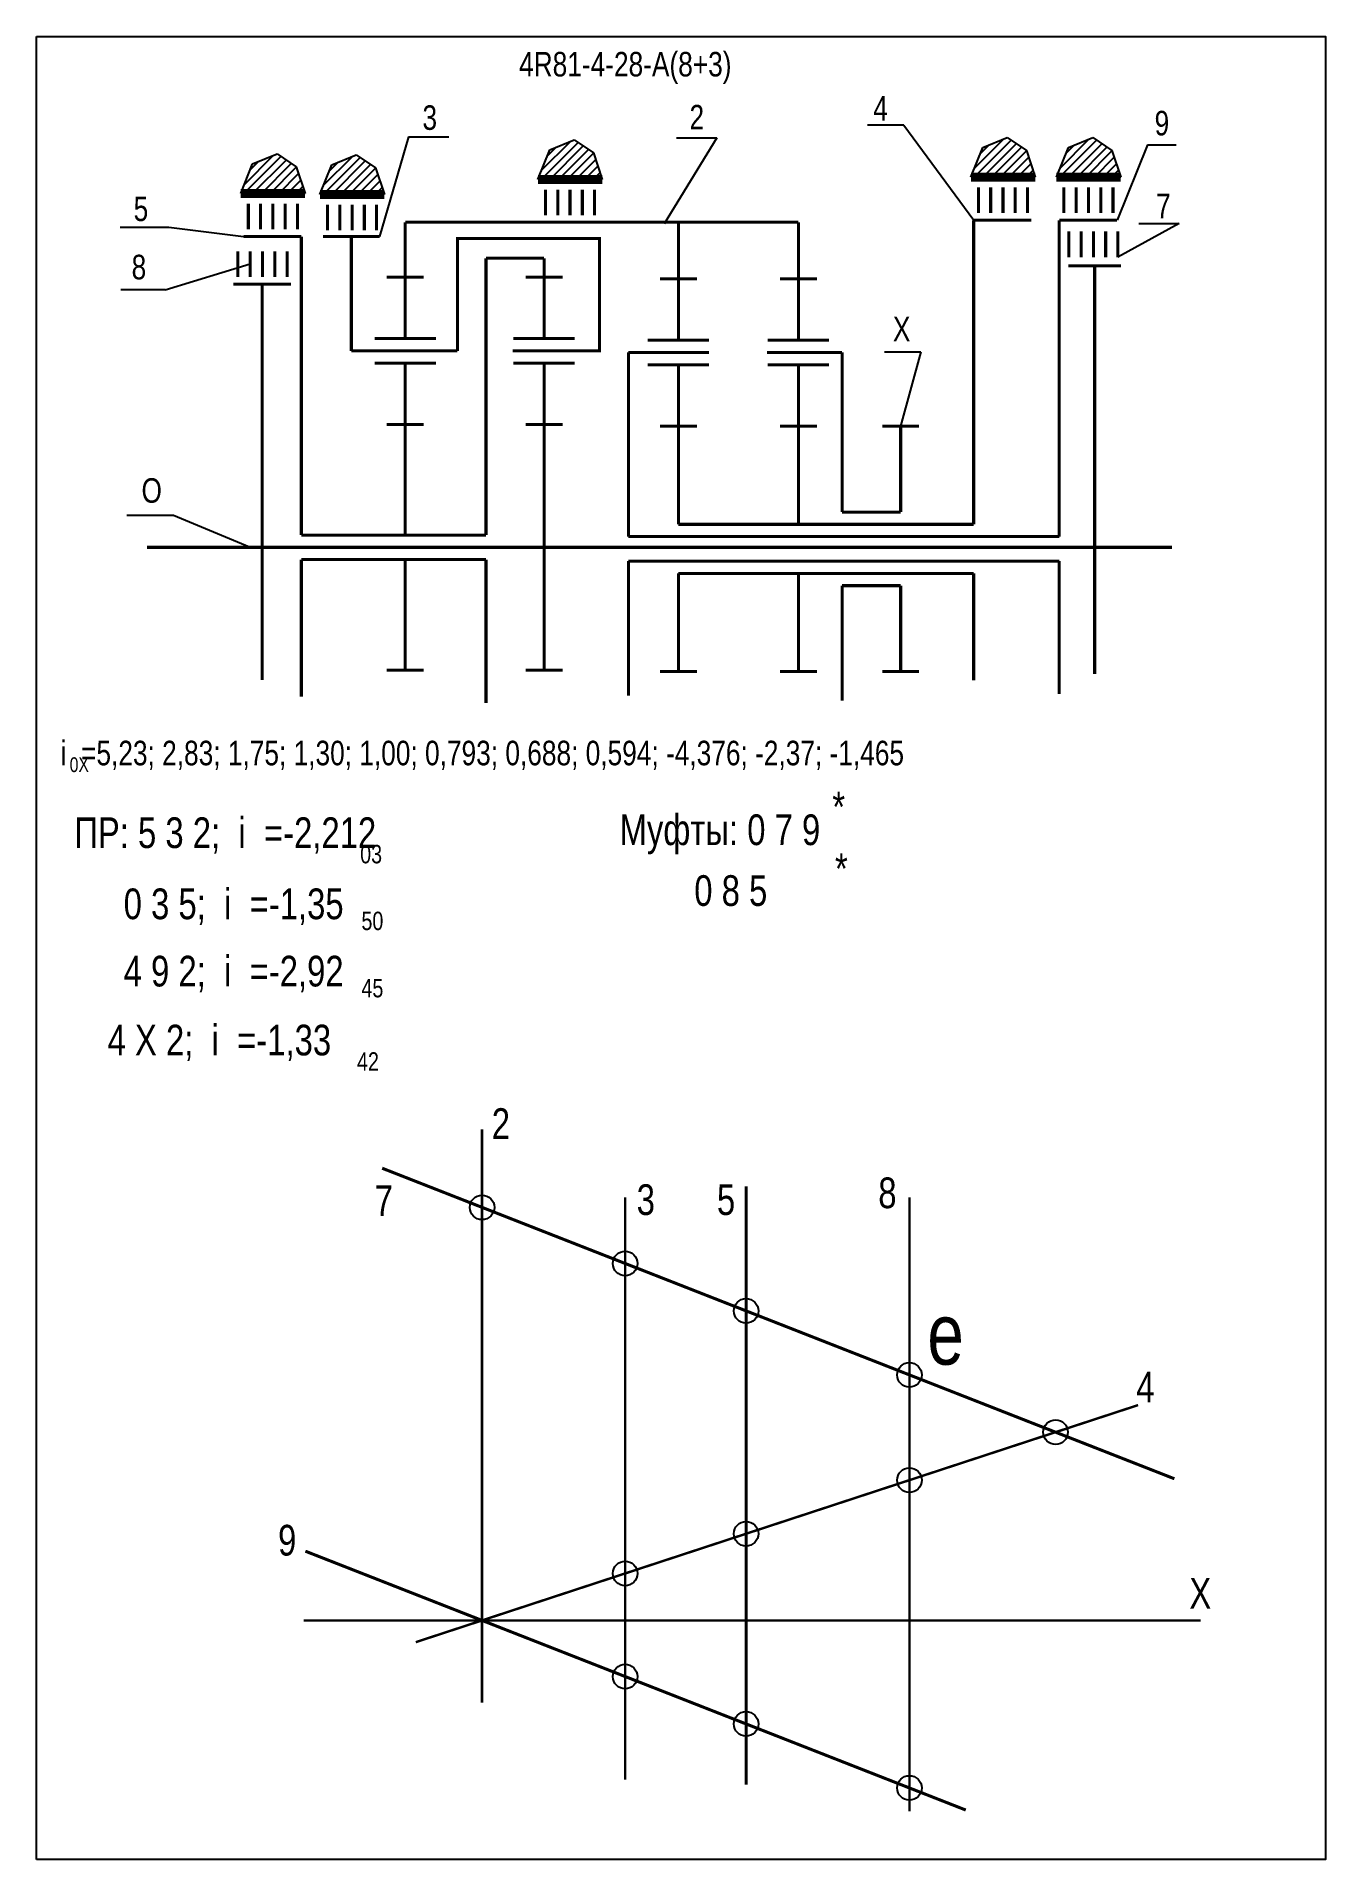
# Model space of a CAD drawing. Extents: x -352 to -142, y 153 to 450.
import ezdxf

# ---------------------------------------------------------------- set-up
doc = ezdxf.new("R2010")
doc.units = 0
doc.header["$LTSCALE"] = 15
doc.layers.get('0').update_dxf_attribs({"linetype": 'CONTINUOUS'})
doc.layers.add('DIM', color=92, linetype='CONTINUOUS')
doc.layers.add('MAIN', color=5, linetype='CONTINUOUS')
doc.styles.add('AMK', font='amk.shx', dxfattribs={"width": 0.8})

msp = doc.modelspace()

# ---------------------------------------------------------------- hatches: boundary and pattern name
at = {"layer": 'DIM'}
h = msp.add_hatch(dxfattribs=at)
h.set_pattern_fill('_USER', color=0, angle=45, style=0, pattern_type=0)
h.set_pattern_definition([(45, (-66.9171, -1.4102), (-0.7071068, 0.7071068), [])])
h.paths.add_polyline_path([(-317.21, 429.11), (-319.16, 424.29), (-308.66, 424.29), (-310.11, 428.61), (-313.22, 430.73)])
h = msp.add_hatch(dxfattribs=at)
h.set_pattern_fill('_USER', color=0, angle=45, style=0, pattern_type=0)
h.set_pattern_definition([(45, (-18.5048, 0.8762), (-0.7071068, 0.7071068), [])])
h.paths.add_polyline_path([(-268.8, 431.39), (-270.74, 426.57), (-260.25, 426.57), (-261.7, 430.9), (-264.81, 433.01)])
h = msp.add_hatch(dxfattribs=at)
h.set_pattern_fill('_USER', color=0, angle=45, style=0, pattern_type=0)
h.set_pattern_definition([(45, (52.0252, 1.2485), (-0.7071068, 0.7071068), [])])
h.paths.add_polyline_path([(-198.27, 431.77), (-200.21, 426.95), (-189.72, 426.95), (-191.17, 431.27), (-194.28, 433.39)])
h = msp.add_hatch(dxfattribs=at)
h.set_pattern_fill('_USER', color=0, angle=45, style=0, pattern_type=0)
h.set_pattern_definition([(45, (65.9614, 1.2485), (-0.7071068, 0.7071068), [])])
h.paths.add_polyline_path([(-184.33, 431.77), (-186.28, 426.95), (-175.78, 426.95), (-177.23, 431.27), (-180.35, 433.39)])
h = msp.add_hatch(dxfattribs=at)
h.set_pattern_fill('_USER', color=0, angle=45, style=0, pattern_type=0)
h.set_pattern_definition([(45, (-54.0175, -1.5655), (-0.7071068, 0.7071068), [])])
h.paths.add_polyline_path([(-304.31, 428.95), (-306.26, 424.13), (-295.76, 424.13), (-297.21, 428.46), (-300.33, 430.57)])

# ---------------------------------------------------------------- linework, layer by layer
at = {"const_width": 0.4}
for points in [[(-279.84, 271.84), (-279.84, 178.43)], [(-256.53, 260.74), (-256.53, 165.87)], [(-210.22, 260.74), (-210.22, 160.71)], [(-290.64, 188.28), (-172.97, 226.9)]]:
    msp.add_lwpolyline(points, dxfattribs=at)
at = {"layer": 'DIM', "color": 0}
for p, q in [((-211.12, 435.44), (-217.04, 435.44)), ((-211.12, 435.44), (-199.75, 419.93)), ((-317.21, 429.11), (-313.22, 430.73)), ((-313.22, 430.73), (-310.11, 428.61)), ((-291.8, 433.51), (-296.53, 417.28)), ((-291.8, 433.51), (-285.23, 433.51)), ((-270.74, 426.57), (-268.8, 431.39)), ((-268.8, 431.39), (-264.81, 433.01)), ((-264.81, 433.01), (-261.7, 430.9)), ((-261.7, 430.9), (-260.25, 426.57)), ((-241.57, 433.34), (-250.2, 419.35)), ((-248.14, 433.34), (-241.57, 433.34)), ((-200.21, 426.95), (-198.27, 431.77)), ((-198.27, 431.77), (-194.28, 433.39)), ((-194.28, 433.39), (-191.17, 431.27)), ((-191.17, 431.27), (-189.72, 426.95)), ((-186.28, 426.95), (-184.33, 431.77)), ((-184.33, 431.77), (-180.35, 433.39)), ((-180.35, 433.39), (-177.23, 431.27)), ((-177.23, 431.27), (-175.78, 426.95)), ((-171.45, 432.23), (-176.4, 419.93)), ((-171.45, 432.23), (-166.74, 432.23)), ((-319.16, 424.29), (-317.21, 429.11)), ((-310.11, 428.61), (-308.66, 424.29)), ((-306.26, 424.13), (-304.31, 428.95)), ((-304.31, 428.95), (-300.33, 430.57)), ((-300.33, 430.57), (-297.21, 428.46)), ((-297.21, 428.46), (-295.76, 424.13)), ((-269.49, 426.39), (-262.58, 426.39)), ((-198.96, 426.76), (-192.05, 426.76)), ((-185.03, 426.76), (-178.11, 426.76)), ((-338.82, 418.82), (-330.87, 418.82)), ((-330.87, 418.82), (-318.69, 417.27)), ((-166.29, 419.37), (-176.25, 413.91)), ((-172.86, 419.37), (-166.29, 419.37)), ((-331.45, 408.61), (-317.61, 412.8)), ((-331.45, 408.61), (-338.71, 408.61)), ((-214.29, 398.48), (-208.38, 398.48)), ((-208.38, 398.48), (-211.65, 386.39)), ((-330.12, 371.82), (-337.72, 371.82)), ((-317.72, 366.64), (-330.12, 371.82))]:
    msp.add_line(p, q, dxfattribs=at)
for points, const_width in [([(-292.36, 419.6), (-228.3, 419.6)], 0.5), ([(-199.75, 419.93), (-199.75, 370.39)], 0.5), ([(-185.81, 419.93), (-185.81, 368.39)], 0.5), ([(-309.28, 417.27), (-309.28, 368.64)], 0.5), ([(-305.75, 417.28), (-296.53, 417.28)], 0.5), ([(-301.14, 417.28), (-301.02, 417.28)], 0.5), ([(-301.14, 417.28), (-301.14, 398.64)], 0.5), ([(-264.8, 398.64), (-260.71, 398.64), (-260.71, 416.97), (-283.85, 416.97), (-283.85, 398.64)], 0.5), ([(-279.2, 413.73), (-279.2, 368.64)], 0.5), ([(-269.73, 413.73), (-279.2, 413.73)], 0.5), ([(-184.32, 412.49), (-175.76, 412.49)], 0.5), ([(-180.04, 412.49), (-180.04, 345.98)], 0.5), ([(-315.67, 345.03), (-315.67, 409.51)], 0.5), ([(-255.99, 398.39), (-255.99, 368.39)], 0.5), ([(-221.18, 398.39), (-221.18, 372.39)], 0.5), ([(-309.28, 368.64), (-279.2, 368.64)], 0.5), ([(-255.99, 368.39), (-185.81, 368.39)], 0.5), ([(-247.85, 370.39), (-199.75, 370.39)], 0.5), ([(-334.44, 366.64), (-269.73, 366.64)], 0.5), ([(-284.94, 366.64), (-167.42, 366.64)], 0.5), ([(-309.28, 364.64), (-279.2, 364.64)], 0.5), ([(-309.28, 364.64), (-309.28, 342.31)], 0.5), ([(-279.2, 364.64), (-279.2, 341.28)], 0.5), ([(-255.99, 364.39), (-185.81, 364.39)], 0.5), ([(-255.99, 364.39), (-255.99, 342.47)], 0.5), ([(-247.85, 362.39), (-199.75, 362.39)], 0.5), ([(-199.75, 362.39), (-199.75, 344.99)], 0.5), ([(-185.81, 364.39), (-185.81, 342.75)], 0.5), ([(-221.18, 360.39), (-221.18, 341.65)], 0.5), ([(-167.06, 214.9), (-296.11, 265.49)], 0.5), ([(-236.83, 262.55), (-236.83, 165.08)], 0.5), ([(-201.04, 160.93), (-308.62, 203.1)], 0.5), ([(-308.9, 191.82), (-162.8, 191.82)], 0.4)]:
    msp.add_lwpolyline(points, dxfattribs=dict(at, const_width=const_width))
for points in [[(-221.18, 372.39, 0.5, 0.5, 0), (-211.65, 372.39, 0.5, 0.5, 0)], [(-221.18, 360.39, 0.5, 0.5, 0), (-211.65, 360.39, 0.5, 0.5, 0)]]:
    msp.add_lwpolyline(points, format="xyseb", dxfattribs=at)
for centre in [(-279.84, 259.11), (-256.53, 249.97), (-236.83, 242.25), (-210.22, 231.82), (-186.41, 222.49), (-210.22, 214.67), (-236.83, 205.94), (-256.53, 199.47), (-256.53, 182.68), (-236.83, 174.96), (-210.22, 164.53)]:
    msp.add_circle(centre, 2, dxfattribs=at)
at = {"layer": 'MAIN'}
for points in [[(-352.43, 152.87), (-352.43, 449.87)], [(-352.43, 449.87), (-142.43, 449.87), (-142.43, 152.87), (-352.43, 152.87)]]:
    msp.add_lwpolyline(points, dxfattribs=at)
at = {"layer": 'MAIN', "color": 0}
for points, const_width in [([(-200.21, 426.95), (-189.72, 426.95)], 1.5), ([(-186.28, 426.95), (-175.78, 426.95)], 1.5), ([(-319.16, 424.29), (-308.66, 424.29)], 1.5), ([(-306.26, 424.13), (-295.76, 424.13)], 1.5), ([(-270.74, 426.57), (-260.25, 426.57)], 1.5), ([(-261.51, 424.92), (-261.51, 420.73)], 0.5), ([(-190.98, 425.3), (-190.98, 421.1)], 0.5), ([(-177.05, 425.3), (-177.05, 421.1)], 0.5), ([(-309.92, 422.64), (-309.92, 418.44)], 0.5), ([(-297.02, 422.48), (-297.02, 418.28)], 0.5), ([(-292.36, 410.64), (-292.36, 419.6)], 0.5), ([(-247.85, 410.39), (-247.85, 419.6)], 0.5), ([(-228.3, 400.39), (-228.3, 419.6)], 0.5), ([(-199.75, 419.93), (-190.34, 419.93)], 0.5), ([(-185.81, 419.93), (-176.4, 419.93)], 0.5), ([(-318.69, 417.27), (-309.28, 417.27)], 0.5), ([(-176.25, 418.11), (-176.25, 413.91)], 0.5), ([(-311.61, 414.88), (-311.61, 410.68)], 0.5), ([(-269.73, 410.64), (-269.73, 413.73)], 0.5), ([(-292.36, 410.64), (-295.36, 410.64)], 0.5), ([(-292.36, 400.64), (-292.36, 410.64)], 0.5), ([(-292.36, 410.64), (-289.36, 410.64)], 0.5), ([(-269.73, 410.64), (-272.73, 410.64)], 0.5), ([(-269.73, 400.64), (-269.73, 410.64)], 0.5), ([(-269.73, 410.64), (-266.73, 410.64)], 0.5), ([(-247.85, 410.39), (-250.85, 410.39)], 0.5), ([(-247.85, 400.39), (-247.85, 410.39)], 0.5), ([(-247.85, 410.39), (-244.85, 410.39)], 0.5), ([(-228.3, 410.39), (-231.3, 410.39)], 0.5), ([(-228.3, 410.39), (-225.3, 410.39)], 0.5), ([(-320.38, 409.51), (-310.97, 409.51)], 0.5), ([(-283.85, 398.64), (-301.14, 398.64)], 0.5), ([(-264.8, 398.64), (-274.83, 398.64)], 0.5), ([(-242.85, 398.39), (-255.99, 398.39)], 0.5), ([(-221.18, 398.39), (-233.43, 398.39)], 0.5), ([(-292.36, 396.64), (-297.36, 396.64)], 0.5), ([(-292.36, 386.64), (-292.36, 396.64), (-287.36, 396.64)], 0.5), ([(-269.73, 396.64), (-274.73, 396.64)], 0.5), ([(-269.73, 386.64), (-269.73, 396.64), (-264.73, 396.64)], 0.5), ([(-247.85, 396.39), (-252.85, 396.39)], 0.5), ([(-247.85, 386.39), (-247.85, 396.39), (-242.85, 396.39)], 0.5), ([(-228.3, 396.39), (-233.3, 396.39)], 0.5), ([(-228.3, 386.39), (-228.3, 396.39), (-223.3, 396.39)], 0.5), ([(-292.36, 386.64), (-295.36, 386.64)], 0.5), ([(-292.36, 368.64), (-292.36, 386.64)], 0.5), ([(-292.36, 386.64), (-289.36, 386.64)], 0.5), ([(-269.73, 386.64), (-272.73, 386.64)], 0.5), ([(-269.73, 366.64), (-269.73, 386.64)], 0.5), ([(-269.73, 386.64), (-266.73, 386.64)], 0.5), ([(-247.85, 386.39), (-250.85, 386.39)], 0.5), ([(-247.85, 370.39), (-247.85, 386.39)], 0.5), ([(-247.85, 386.39), (-244.85, 386.39)], 0.5), ([(-228.3, 386.39), (-231.3, 386.39)], 0.5), ([(-228.3, 370.39), (-228.3, 386.39)], 0.5), ([(-228.3, 386.39), (-225.3, 386.39)], 0.5), ([(-211.65, 386.39), (-214.65, 386.39)], 0.5), ([(-211.65, 386.39), (-208.65, 386.39)], 0.5), ([(-211.65, 372.39), (-211.65, 386.39)], 0.5), ([(-269.73, 366.64), (-269.73, 346.64)], 0.5), ([(-292.36, 364.64), (-292.36, 346.64)], 0.5), ([(-247.85, 362.39), (-247.85, 346.39)], 0.5), ([(-228.3, 362.39), (-228.3, 346.39)], 0.5), ([(-211.65, 360.39), (-211.65, 346.39)], 0.5), ([(-292.36, 346.64), (-295.36, 346.64)], 0.5), ([(-292.36, 346.64), (-289.36, 346.64)], 0.5), ([(-269.73, 346.64), (-272.73, 346.64)], 0.5), ([(-269.73, 346.64), (-266.73, 346.64)], 0.5), ([(-247.85, 346.39), (-250.85, 346.39)], 0.5), ([(-247.85, 346.39), (-244.85, 346.39)], 0.5), ([(-228.3, 346.39), (-231.3, 346.39)], 0.5), ([(-228.3, 346.39), (-225.3, 346.39)], 0.5), ([(-211.65, 346.39), (-214.65, 346.39)], 0.5), ([(-211.65, 346.39), (-208.65, 346.39)], 0.5)]:
    msp.add_lwpolyline(points, dxfattribs=dict(at, const_width=const_width))
for points in [[(-269.51, 424.92, 0.5, 0.5, 0), (-269.51, 420.73, 0.5, 0.5, 0)], [(-267.51, 424.92, 0.5, 0.5, 0), (-267.51, 420.73, 0.5, 0.5, 0)], [(-265.51, 424.92, 0.5, 0.5, 0), (-265.51, 420.73, 0.5, 0.5, 0)], [(-263.51, 424.92, 0.5, 0.5, 0), (-263.51, 420.73, 0.5, 0.5, 0)], [(-198.98, 425.3, 0.5, 0.5, 0), (-198.98, 421.1, 0.5, 0.5, 0)], [(-196.98, 425.3, 0.5, 0.5, 0), (-196.98, 421.1, 0.5, 0.5, 0)], [(-194.98, 425.3, 0.5, 0.5, 0), (-194.98, 421.1, 0.5, 0.5, 0)], [(-192.98, 425.3, 0.5, 0.5, 0), (-192.98, 421.1, 0.5, 0.5, 0)], [(-185.05, 425.3, 0.5, 0.5, 0), (-185.05, 421.1, 0.5, 0.5, 0)], [(-183.05, 425.3, 0.5, 0.5, 0), (-183.05, 421.1, 0.5, 0.5, 0)], [(-181.05, 425.3, 0.5, 0.5, 0), (-181.05, 421.1, 0.5, 0.5, 0)], [(-179.05, 425.3, 0.5, 0.5, 0), (-179.05, 421.1, 0.5, 0.5, 0)], [(-317.92, 422.64, 0.5, 0.5, 0), (-317.92, 418.44, 0.5, 0.5, 0)], [(-315.92, 422.64, 0.5, 0.5, 0), (-315.92, 418.44, 0.5, 0.5, 0)], [(-313.92, 422.64, 0.5, 0.5, 0), (-313.92, 418.44, 0.5, 0.5, 0)], [(-311.92, 422.64, 0.5, 0.5, 0), (-311.92, 418.44, 0.5, 0.5, 0)], [(-305.02, 422.48, 0.5, 0.5, 0), (-305.02, 418.28, 0.5, 0.5, 0)], [(-303.02, 422.48, 0.5, 0.5, 0), (-303.02, 418.28, 0.5, 0.5, 0)], [(-301.02, 422.48, 0.5, 0.5, 0), (-301.02, 418.28, 0.5, 0.5, 0)], [(-299.02, 422.48, 0.5, 0.5, 0), (-299.02, 418.28, 0.5, 0.5, 0)], [(-184.25, 418.11, 0.5, 0.5, 0), (-184.25, 413.91, 0.5, 0.5, 0)], [(-182.25, 418.11, 0.5, 0.5, 0), (-182.25, 413.91, 0.5, 0.5, 0)], [(-180.25, 418.11, 0.5, 0.5, 0), (-180.25, 413.91, 0.5, 0.5, 0)], [(-178.25, 418.11, 0.5, 0.5, 0), (-178.25, 413.91, 0.5, 0.5, 0)], [(-319.61, 414.88, 0.5, 0.5, 0), (-319.61, 410.68, 0.5, 0.5, 0)], [(-317.61, 414.88, 0.5, 0.5, 0), (-317.61, 410.68, 0.5, 0.5, 0)], [(-315.61, 414.88, 0.5, 0.5, 0), (-315.61, 410.68, 0.5, 0.5, 0)], [(-313.61, 414.88, 0.5, 0.5, 0), (-313.61, 410.68, 0.5, 0.5, 0)], [(-287.36, 400.64, 0.5, 0.5, 0), (-297.36, 400.64, 0.5, 0.5, 0)], [(-264.73, 400.64, 0.5, 0.5, 0), (-274.73, 400.64, 0.5, 0.5, 0)], [(-242.85, 400.39, 0.5, 0.5, 0), (-252.85, 400.39, 0.5, 0.5, 0)], [(-223.3, 400.39, 0.5, 0.5, 0), (-233.3, 400.39, 0.5, 0.5, 0)]]:
    msp.add_lwpolyline(points, format="xyseb", dxfattribs=at)

# ---------------------------------------------------------------- texts
at = {"layer": 'DIM', "color": 0, "style": 'AMK', "width": 0.8}
for s, height, p in [('4R81-4-28-A(8+3)', 4, (-273.81, 443.35)), ('4', 4, (-216.1, 436.17)), ('3', 4, (-289.55, 434.65)), ('2', 4, (-246.04, 434.72)), ('9', 4, (-170.28, 433.75)), ('5', 4, (-336.6, 419.79)), ('7', 4, (-170.03, 420.25)), ('8', 4, (-336.93, 410.3)), ('X', 4, (-212.91, 400.21)), ('O', 4, (-335.32, 373.9)), ('i  =5,23; 2,83; 1,75; 1,30; 1,00; 0,793; 0,688; 0,594; -4,376; -2,37; -1,465', 4, (-348.49, 331.13)), ('0X', 2.4, (-347.02, 330.03)), ('*', 5, (-222.78, 321.86)), (' ПР: 5 3 2;  i  =-2,212', 5, (-347.76, 317.65)), ('Муфты: 0 7 9', 5, (-257.44, 318.13)), ('03', 3, (-299.7, 315.16)), ('*', 5, (-222.35, 311.79)), ('       0 8 5', 5, (-255.67, 308.22)), ('    0 3 5;  i  =-1,35', 5, (-344.17, 306.06)), ('50', 3, (-299.49, 304.28)), ('    4 9 2;  i  =-2,92', 5, (-344.17, 295.1)), ('45', 3, (-299.49, 293.33)), ('     4 X 2;  i  =-1,33', 5, (-348.28, 283.87)), ('42', 3, (-300.21, 281.38)), ('2', 5, (-278.26, 270.26)), ('7', 5, (-297.33, 257.72)), ('3', 5, (-254.65, 257.87)), ('5', 5, (-241.58, 257.87)), ('8', 5, (-215.29, 258.98)), ('e', 10, (-207.3, 233.49)), ('4', 5, (-173.27, 227.37)), ('9', 5, (-313.07, 202.39)), ('X', 5, (-164.62, 193.74))]:
    msp.add_text(s, height=height, dxfattribs=at).set_placement(p)

doc.saveas('drawing.dxf')
